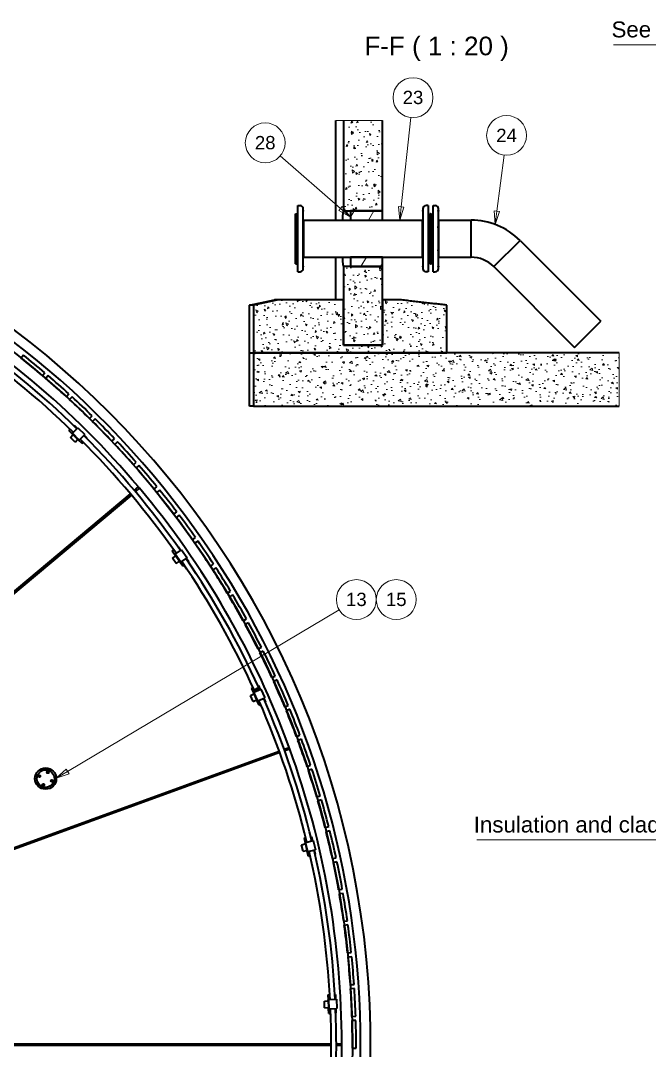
# Model space of a CAD drawing. Header units: millimetres. Extents: x 0 to 42050, y 0 to 29700.
# Drawn here: x 15531 to 21443, y 9513 to 19199 of the extents above; entities that cross this region are included whole.
import ezdxf

# ---------------------------------------------------------------- set-up
doc = ezdxf.new("R2010")
doc.units = ezdxf.units.MM
doc.header["$LTSCALE"] = 50
for name, color, linetype, lineweight in [('Hatch', 7, 'Continuous', 18), ('Symbol', 7, 'Continuous', 18), ('Visible', 7, 'Continuous', 35), ('Visible Narrow', 7, 'Continuous', 18)]:
    doc.layers.add(name, color=color, linetype=linetype, lineweight=lineweight)
doc.styles.add('Label Text', font='arial.ttf')
doc.styles.add('Note Text', font='arial.ttf')
doc.styles.add('Title', font='arial.ttf')
doc.dimstyles.new('Default - Method 2a$7', dxfattribs={"dimscale": 50, "dimtxt": 3, "dimasz": 2.5, "dimexe": 3, "dimexo": 0.5, "dimgap": 0.7, "dimtad": 0, "dimtoh": 1, "dimdec": 1, "dimrnd": 1e-08, "dimtxsty": 'Title', "dimcen": 0.09, "dimdle": 10, "dimclrd": 256, "dimclre": 256, "dimclrt": 7, "dimazin": 2, "dimtfac": 0.833333, "dimtdec": 1, "dimtmove": 0, "dimatfit": 3, "dimfxl": 1, "dimtolj": 1, "dimlwd": -1, "dimlwe": -1, "dimarcsym": 0})
pattern_1 = [(95, (0, 0), (148.4579, 124.5709), [20.1873, -222.0602]), (40, (0, 0), (-169.5711, 116.7547), [16.1498, -177.6481]), (145.45144, (12.37, 10.38), (-21.1133, 241.3256), [17.1566, -188.7221]), (91.1842, (-38.07, 38.07), (234.6283, 171.6226), [30.281, -333.0903]), (141.6356, (-18.5, 52.37), (-7.5097, 363.2936), [25.735, -283.0833]), (36.1842, (-38.07, 38.07), (-7.5097, 363.2936), [24.2247, -266.4722]), (66, (-9.52, 47.58), (190.23735, 36.9784), [20.1873, -222.0602]), (11, (-9.52, 47.58), (-91.7064, 184.3257), [16.1498, -177.6481]), (116.45144, (6.34, 50.66), (98.5309, 221.304), [17.1566, -188.7221]), (82.5, (0, 0), (-61.04452, 65.67324), [0, -175.49482, 0, -180.33977, 0, -178.32105]), (52.5, (0, 0), (-24.99804, 125.1368), [0, -102.8206, 0, -171.45737, 0, -67.96387]), (12.5, (-42.44, -42.44), (105.89395, 97.30832), [0, -67.29096, 0, -209.9478, 0, -278.5846]), (2.5, (-61.48, -61.48), (91.9437, 130.04915), [0, -87.47825, 0, -139.4269, 0, -197.8354])]
pattern_2 = [(60, (0, 0), (-137.4815, 79.3751), [])]

# ---------------------------------------------------------------- blocks, each defined once
blk = doc.blocks.new('Balloon15')
at = {"layer": 'Symbol'}
for p, q in [((370.78, 348.63), (359.44, 358.53)), ((371.11, 349.01), (370.45, 348.26)), ((372.66, 346.99), (371.11, 349.01)), ((370.45, 348.26), (372.66, 346.99)), ((370.78, 348.63), (372.66, 346.99))]:
    blk.add_line(p, q, dxfattribs=at)
at = {"layer": 'Symbol', "flags": 128}
blk.add_lwpolyline([(370.45, 348.26), (372.66, 346.99), (371.11, 349.01), (370.45, 348.26)], dxfattribs=at)
at = {"layer": 'Symbol'}
blk.add_circle((356.61, 360.99), 3.75, dxfattribs=at)
blk.add_solid([(370.45, 348.26), (372.66, 346.99), (371.11, 349.01), (370.45, 348.26)], dxfattribs=at)
at = {"layer": 'Symbol', "insert": (356.61, 361.01), "char_height": 2.5, "attachment_point": 5, "style": 'Note Text'}
blk.add_mtext('28', dxfattribs=at)
blk = doc.blocks.new('Balloon16')
at = {"layer": 'Symbol'}
for p, q in [((382.2, 348.94), (384, 365.77)), ((381.7, 348.99), (381.93, 346.45)), ((382.69, 348.89), (381.7, 348.99)), ((382.2, 348.94), (381.93, 346.45)), ((381.93, 346.45), (382.69, 348.89))]:
    blk.add_line(p, q, dxfattribs=at)
at = {"layer": 'Symbol', "flags": 128}
blk.add_lwpolyline([(381.7, 348.99), (381.93, 346.45), (382.69, 348.89), (381.7, 348.99)], dxfattribs=at)
at = {"layer": 'Symbol'}
blk.add_circle((384.4, 369.49), 3.75, dxfattribs=at)
blk.add_solid([(381.7, 348.99), (381.93, 346.45), (382.69, 348.89), (381.7, 348.99)], dxfattribs=at)
at = {"layer": 'Symbol', "insert": (384.4, 369.51), "char_height": 2.5, "attachment_point": 5, "style": 'Note Text'}
blk.add_mtext('23', dxfattribs=at)
blk = doc.blocks.new('Balloon17')
at = {"layer": 'Symbol'}
for p, q in [((400.19, 348.11), (401.52, 358.68)), ((399.69, 348.17), (399.87, 345.63)), ((400.68, 348.05), (399.69, 348.17)), ((400.19, 348.11), (399.87, 345.63)), ((399.87, 345.63), (400.68, 348.05))]:
    blk.add_line(p, q, dxfattribs=at)
at = {"layer": 'Symbol', "flags": 128}
blk.add_lwpolyline([(399.69, 348.17), (399.87, 345.63), (400.68, 348.05), (399.69, 348.17)], dxfattribs=at)
at = {"layer": 'Symbol'}
blk.add_circle((401.99, 362.39), 3.75, dxfattribs=at)
blk.add_solid([(399.69, 348.17), (399.87, 345.63), (400.68, 348.05), (399.69, 348.17)], dxfattribs=at)
at = {"layer": 'Symbol', "insert": (401.99, 362.39), "char_height": 2.5, "attachment_point": 5, "style": 'Note Text'}
blk.add_mtext('24', dxfattribs=at)
blk = doc.blocks.new('Balloon31')
at = {"layer": 'Symbol'}
for p, q in [((319.46, 242.73), (370.53, 273.15)), ((319.21, 243.16), (317.32, 241.45)), ((319.46, 242.73), (317.32, 241.45)), ((317.32, 241.45), (319.72, 242.3)), ((319.72, 242.3), (319.21, 243.16))]:
    blk.add_line(p, q, dxfattribs=at)
at = {"layer": 'Symbol', "flags": 128}
blk.add_lwpolyline([(319.21, 243.16), (317.32, 241.45), (319.72, 242.3), (319.21, 243.16)], dxfattribs=at)
at = {"layer": 'Symbol'}
for centre in [(373.75, 275.07), (381.25, 275.07)]:
    blk.add_circle(centre, 3.75, dxfattribs=at)
blk.add_solid([(319.21, 243.16), (317.32, 241.45), (319.72, 242.3), (319.21, 243.16)], dxfattribs=at)
at = {"layer": 'Symbol', "char_height": 2.5, "attachment_point": 5, "style": 'Note Text'}
for s, insert in [('13', (373.75, 275.09)), ('15', (381.25, 275.09))]:
    blk.add_mtext(s, dxfattribs=dict(at, insert=insert))

msp = doc.modelspace()

# ---------------------------------------------------------------- hatches: boundary and pattern name
at = {"layer": 'Hatch'}
h = msp.add_hatch(dxfattribs=at)
h.set_pattern_fill('AR-CONC', color=256, scale=26.916384, angle=45, style=0)
h.set_pattern_definition(pattern_1)
h.paths.add_polyline_path([(18567.34, 18260.12), (18933.2, 18260.12), (18933.2, 17410.54), (18633.2, 17410.54), (18567.34, 17410.54)])
h = msp.add_hatch(dxfattribs=at)
h.set_pattern_fill('ANSI31', color=256, scale=1270, angle=14.999978, style=0)
h.set_pattern_definition(pattern_2)
h.paths.add_polyline_path([(18633.2, 17410.54), (18633.2, 17322.67), (18933.2, 17322.67), (18933.2, 17410.54)])
h = msp.add_hatch(dxfattribs=at)
h.set_pattern_fill('ANSI31', color=256, scale=1270, angle=14.999978, style=0)
h.set_pattern_definition(pattern_2)
h.paths.add_polyline_path([(18633.2, 16973.42), (18633.2, 16885.54), (18933.2, 16885.54), (18933.2, 16973.42)])
h = msp.add_hatch(dxfattribs=at)
h.set_pattern_fill('AR-CONC', color=256, scale=26.916384, angle=45, style=0)
h.set_pattern_definition(pattern_1)
h.paths.add_polyline_path([(18567.34, 16885.54), (18567.34, 16573.04), (18567.34, 16148.04), (18933.2, 16148.04), (18933.2, 16573.04), (18933.2, 16885.54), (18633.2, 16885.54)])
h = msp.add_hatch(dxfattribs=at)
h.set_pattern_fill('AR-CONC', color=256, scale=26.916384, angle=59.999978, style=0)
h.set_pattern_definition([(110, (0, 0), (111.158, 158.75), [20.1873, -222.0602]), (55, (0, 0), (-194.0114, 68.8882), [16.1498, -177.6481]), (160.4514, (9.26, 13.23), (-82.8534, 227.6382), [17.1566, -188.7221]), (106.1842, (-46.62, 26.92), (182.2145, 226.5009), [30.281, -333.0903]), (156.6356, (-31.44, 45.8), (-101.281, 348.971), [25.735, -283.0833]), (51.1841, (-46.62, 26.92), (-101.281, 348.971), [24.2247, -266.4722]), (81, (-21.5, 43.5), (174.1845, 84.9554), [20.1873, -222.0602]), (26, (-21.5, 43.5), (-136.2885, 154.3096), [16.1498, -177.6481]), (131.4514, (-7, 50.58), (37.896, 239.265), [17.1566, -188.7221]), (97.49998, (0, 0), (-75.96195, 47.63602), [0, -175.49482, 0, -180.33977, 0, -178.32105]), (67.49998, (0, 0), (-56.534, 114.40293), [0, -102.8206, 0, -171.45737, 0, -67.96387]), (27.49998, (-30.01, -51.98), (77.1005, 121.39996), [0, -67.29096, 0, -209.9478, 0, -278.5846]), (17.5, (-43.47, -75.29), (55.1516, 149.4146), [0, -87.47825, 0, -139.4269, 0, -197.8354])])
h.paths.add_polyline_path([(17720.7, 16073.04), (19536.71, 16073.04), (19536.71, 16523.04), (19098.3, 16573.04), (18933.2, 16573.04), (18933.2, 16148.04), (18567.34, 16148.04), (18567.34, 16573.04), (17953.87, 16573.04), (17720.7, 16523.04)])
h = msp.add_hatch(dxfattribs=at)
h.set_pattern_fill('AR-CONC', color=256, scale=26.916384, angle=120.000175, style=0)
h.set_pattern_definition([(170.0002, (0, 0), (-81.9031, 175.6404), [20.1873, -222.0602]), (115.0002, (0, 0), (-156.6642, -133.5753), [16.1498, -177.6481]), (220.4516, (-6.83, 14.64), (-238.5673, 42.0651), [17.1566, -188.7221]), (166.1844, (-46.62, -26.92), (-105.0492, 271.0524), [30.281, -333.0903]), (216.6358, (-55.37, -4.33), (-352.8586, 86.7724), [25.735, -283.0833]), (111.1843, (-46.62, -26.92), (-352.8586, 86.7724), [24.2247, -266.4722]), (141.0002, (-48.42, 3.12), (13.5181, 193.3259), [20.1873, -222.0602]), (86.0002, (-48.42, 3.12), (-201.7802, -40.8752), [16.1498, -177.6481]), (191.4516, (-47.3, 19.23), (-188.2621, 152.4507), [17.1566, -188.7221]), (157.50018, (0, 0), (-79.23483, -41.96724), [0, -175.49482, 0, -180.33977, 0, -178.32105]), (127.50018, (0, 0), (-127.34287, 8.24115), [0, -102.8206, 0, -171.45737, 0, -67.96387]), (87.50018, (30.01, -51.98), (-66.58564, 127.47074), [0, -67.29096, 0, -209.9478, 0, -278.5846]), (77.5002, (43.47, -75.29), (-101.82143, 122.46965), [0, -87.47825, 0, -139.4269, 0, -197.8354])])
h.paths.add_polyline_path([(21158.96, 16073.04), (21158.96, 15573.04), (17720.7, 15573.04), (17720.7, 16073.04), (19536.71, 16073.04)])

# ---------------------------------------------------------------- linework, layer by layer
at = {"layer": 'Visible', "color": 9, "true_color": 0xc0c0c0}
for p, q in [((18495.7, 17322.67), (18495.7, 18260.12)), ((18567.34, 18260.12), (18567.34, 17410.54)), ((18933.2, 17410.54), (18933.2, 18260.12)), ((18567.34, 17410.54), (18933.2, 17410.54)), ((18495.7, 16573.04), (18495.7, 16973.42)), ((18567.34, 16885.54), (18567.34, 16148.04)), ((18933.2, 16885.54), (18567.34, 16885.54)), ((18933.2, 16148.04), (18933.2, 16885.54)), ((17683.56, 16523.04), (17916.31, 16573.04)), ((17953.87, 16573.04), (17916.31, 16573.04)), ((18567.34, 16573.04), (17953.87, 16573.04)), ((18567.34, 16148.04), (18567.34, 16573.04)), ((19098.3, 16573.04), (18933.2, 16573.04)), ((18933.2, 16573.04), (18933.2, 16148.04)), ((17683.56, 16073.04), (17683.56, 16523.04)), ((17720.7, 16523.04), (17683.56, 16523.04)), ((17720.7, 16523.04), (17720.7, 16073.04)), ((19536.71, 16073.04), (19536.71, 16523.04)), ((18933.2, 16148.04), (18567.34, 16148.04)), ((18567.34, 16148.04), (18933.2, 16148.04)), ((17683.56, 16073.04), (17720.7, 16073.04)), ((17683.56, 16073.04), (17720.7, 16073.04)), ((17683.56, 15573.04), (17683.56, 16073.04)), ((17720.7, 16073.04), (19536.71, 16073.04)), ((21158.96, 16073.04), (17720.7, 16073.04)), ((17720.7, 16073.04), (17720.7, 15573.04)), ((17720.7, 15573.04), (17683.56, 15573.04)), ((17720.7, 15573.04), (21158.96, 15573.04))]:
    msp.add_line(p, q, dxfattribs=at)
at = {"layer": 'Visible'}
for p, q in [((18138.2, 16835.54), (18138.2, 17460.54)), ((18138.2, 17460.54), (18158.2, 17460.54)), ((19363.2, 17460.54), (19343.2, 17460.54)), ((19363.2, 17460.54), (19363.2, 16835.54)), ((19408.2, 16835.54), (19408.2, 17460.54)), ((19408.2, 17460.54), (19428.2, 17460.54)), ((18115.7, 16913.04), (18115.7, 17383.04)), ((18115.7, 17383.04), (18123.2, 17383.04)), ((18123.2, 16913.04), (18123.2, 17383.04)), ((18188.2, 17412.42), (18188.2, 17430.54)), ((18188.2, 17412.42), (18188.2, 17405.38)), ((18188.2, 17264.59), (18188.2, 17405.38)), ((18633.2, 17410.54), (18633.2, 17322.67)), ((18933.2, 17410.54), (18633.2, 17410.54)), ((18933.2, 17322.67), (18933.2, 17410.54)), ((19313.2, 17430.54), (19313.2, 17412.42)), ((19313.2, 17405.38), (19313.2, 17412.42)), ((19313.2, 17405.38), (19313.2, 17264.59)), ((19378.2, 17383.04), (19378.2, 16913.04)), ((19385.7, 17383.04), (19378.2, 17383.04)), ((19385.7, 17383.04), (19385.7, 16913.04)), ((19385.7, 16913.04), (19385.7, 17383.04)), ((19385.7, 17383.04), (19393.2, 17383.04)), ((19393.2, 16913.04), (19393.2, 17383.04)), ((19458.2, 17412.42), (19458.2, 17430.54)), ((19458.2, 17412.42), (19458.2, 17405.38)), ((19458.2, 17264.59), (19458.2, 17405.38)), ((18188.2, 17322.67), (18193.2, 17322.67)), ((18188.2, 17264.59), (18188.2, 17247.6)), ((18188.2, 17048.48), (18188.2, 17247.6)), ((18193.2, 16973.42), (18193.2, 17322.67)), ((18193.2, 17322.67), (19308.2, 17322.67)), ((18193.2, 16973.42), (18193.2, 17322.67)), ((18633.2, 17322.67), (18933.2, 17322.67)), ((19308.2, 16973.42), (19308.2, 17322.67)), ((19308.2, 17322.67), (19308.2, 16973.42)), ((19313.2, 17322.67), (19308.2, 17322.67)), ((19313.2, 17247.6), (19313.2, 17264.59)), ((19313.2, 17247.6), (19313.2, 17048.48)), ((19458.2, 17322.67), (19463.2, 17322.67)), ((19458.2, 17264.59), (19458.2, 17247.6)), ((19458.2, 17048.48), (19458.2, 17247.6)), ((19463.2, 16973.42), (19463.2, 17322.67)), ((19463.2, 16973.42), (19463.2, 17322.67)), ((19463.2, 17322.67), (19765.93, 17322.67)), ((19765.93, 16973.42), (19765.93, 17322.67)), ((19765.93, 16973.42), (19765.93, 17322.67)), ((18188.2, 17048.48), (18188.2, 17031.5)), ((19313.2, 17031.5), (19313.2, 17048.48)), ((19458.2, 17048.48), (19458.2, 17031.5)), ((19979.21, 16885.07), (20226.17, 17132.03)), ((19979.21, 16885.07), (20226.17, 17132.03)), ((20226.17, 17132.03), (20986.68, 16371.52)), ((18188.2, 16890.7), (18188.2, 17031.5)), ((18188.2, 16973.42), (18193.2, 16973.42)), ((18193.2, 16973.42), (19308.2, 16973.42)), ((18633.2, 16973.42), (18633.2, 16885.54)), ((18933.2, 16973.42), (18633.2, 16973.42)), ((18933.2, 16885.54), (18933.2, 16973.42)), ((19313.2, 16973.42), (19308.2, 16973.42)), ((19313.2, 17031.5), (19313.2, 16890.7)), ((19458.2, 16890.7), (19458.2, 17031.5)), ((19458.2, 16973.42), (19463.2, 16973.42)), ((19463.2, 16973.42), (19765.93, 16973.42)), ((18115.7, 16913.04), (18123.2, 16913.04)), ((18188.2, 16890.7), (18188.2, 16883.67)), ((18188.2, 16865.54), (18188.2, 16883.67)), ((18633.2, 16885.54), (18933.2, 16885.54)), ((19313.2, 16883.67), (19313.2, 16890.7)), ((19313.2, 16883.67), (19313.2, 16865.54)), ((19385.7, 16913.04), (19378.2, 16913.04)), ((19385.7, 16913.04), (19393.2, 16913.04)), ((19458.2, 16890.7), (19458.2, 16883.67)), ((19458.2, 16865.54), (19458.2, 16883.67)), ((19979.21, 16885.07), (20739.72, 16124.56)), ((18138.2, 16835.54), (18158.2, 16835.54)), ((19363.2, 16835.54), (19343.2, 16835.54)), ((19408.2, 16835.54), (19428.2, 16835.54)), ((20739.72, 16124.56), (20986.68, 16371.52)), ((15557.18, 16052.49), (15535.46, 16025.05)), ((15736.09, 15860.27), (15758.79, 15886.91)), ((15789.23, 15860.97), (15766.53, 15834.33)), ((15961.04, 15662.37), (15984.7, 15688.17)), ((16014.18, 15661.14), (15990.53, 15635.34)), ((16178.67, 15456.44), (16203.24, 15481.36)), ((16231.73, 15453.28), (16207.15, 15428.35)), ((15984.93, 15343.58), (15996.79, 15355.59)), ((15984.93, 15343.58), (16018.36, 15310.55)), ((16018.32, 15317.62), (16069.63, 15369.54)), ((16082.34, 15254.36), (16018.32, 15317.62)), ((16021.88, 15314.1), (16018.36, 15310.55)), ((16024.76, 15304.22), (16018.36, 15310.55)), ((16024.01, 15311.99), (16022.6, 15310.57)), ((16026.87, 15306.36), (16022.6, 15310.57)), ((16024.76, 15304.22), (16022.66, 15302.09)), ((16024.76, 15304.22), (16068.87, 15260.64)), ((16070.97, 15262.78), (16026.87, 15306.36)), ((16030.75, 15389.95), (16034.13, 15393.37)), ((16034.13, 15393.37), (16063.3, 15364.56)), ((16064.01, 15363.85), (16063.3, 15364.56)), ((16069.63, 15369.54), (16133.65, 15306.29)), ((16082.34, 15254.36), (16133.65, 15306.29)), ((15998.76, 15277.9), (16022.66, 15302.09)), ((16042.86, 15234.32), (15998.76, 15277.9)), ((16042.86, 15234.32), (16066.76, 15258.51)), ((16066.76, 15258.51), (16068.87, 15260.64)), ((16068.87, 15260.64), (16075.27, 15254.32)), ((16070.97, 15262.78), (16075.24, 15258.56)), ((16076.65, 15259.98), (16075.24, 15258.56)), ((16078.78, 15257.87), (16075.27, 15254.32)), ((16108.7, 15221.28), (16075.27, 15254.32)), ((16108.7, 15221.28), (16120.56, 15233.29)), ((16128.74, 15299.89), (16128.03, 15300.6)), ((16157.9, 15271.08), (16128.74, 15299.89)), ((16154.51, 15267.65), (16157.9, 15271.08)), ((16388.67, 15242.74), (16414.14, 15266.75)), ((16441.58, 15237.65), (16416.11, 15213.64)), ((16590.78, 15021.55), (16617.1, 15044.63)), ((16643.46, 15014.55), (16617.15, 14991.48)), ((10725.99, 9851.75), (16562.49, 14749.15)), ((16572.77, 14736.9), (10736.27, 9839.49)), ((16599.49, 14780.2), (16638.44, 14812.89)), ((16648.73, 14800.63), (16609.77, 14767.94)), ((16784.72, 14793.18), (16811.86, 14815.28)), ((16837.11, 14784.26), (16809.98, 14762.16)), ((16499.25, 14696.09), (16508.19, 14682.7)), ((16970.24, 14557.91), (16998.16, 14579.01)), ((17022.28, 14547.1), (16994.35, 14525.99)), ((17147.09, 14316.06), (17175.76, 14336.13)), ((17010.4, 14248.12), (17014.36, 14250.87)), ((17014.36, 14250.87), (17037.69, 14217.15)), ((17198.7, 14303.36), (17170.03, 14283.29)), ((16956.8, 14211.03), (16970.68, 14220.64)), ((16956.8, 14211.03), (16983.54, 14172.38)), ((16958.24, 14143.93), (16986.2, 14163.28)), ((16993.52, 14092.95), (16958.24, 14143.93)), ((16987.65, 14175.23), (16983.54, 14172.38)), ((16988.66, 14164.98), (16983.54, 14172.38)), ((16984.81, 14179.34), (17044.84, 14220.88)), ((17036.02, 14105.33), (16984.81, 14179.34)), ((16988.66, 14164.98), (16986.2, 14163.28)), ((16989.36, 14172.76), (16987.72, 14171.62)), ((16991.13, 14166.69), (16987.72, 14171.62)), ((16988.66, 14164.98), (17023.94, 14114)), ((17026.41, 14115.71), (16991.13, 14166.69)), ((17036.02, 14105.33), (17096.05, 14146.87)), ((17038.26, 14216.33), (17037.69, 14217.15)), ((17044.84, 14220.88), (17096.05, 14146.87)), ((17090.04, 14141.5), (17089.47, 14142.32)), ((17113.37, 14107.78), (17090.04, 14141.5)), ((16993.52, 14092.95), (17021.48, 14112.29)), ((17021.48, 14112.29), (17023.94, 14114)), ((17023.94, 14114), (17029.07, 14106.6)), ((17026.41, 14115.71), (17029.83, 14110.77)), ((17033.18, 14109.44), (17029.07, 14106.6)), ((17055.81, 14067.95), (17029.07, 14106.6)), ((17031.47, 14111.91), (17029.83, 14110.77)), ((17055.81, 14067.95), (17069.69, 14077.56)), ((17109.41, 14105.04), (17113.37, 14107.78)), ((17315.05, 14067.94), (17344.43, 14086.96)), ((17366.16, 14053.38), (17336.78, 14034.36)), ((17473.88, 13813.89), (17503.94, 13831.83)), ((17524.44, 13797.49), (17494.39, 13779.55)), ((17623.39, 13554.25), (17654.07, 13571.08)), ((17673.32, 13536.02), (17642.63, 13519.18)), ((17763.37, 13289.34), (17794.64, 13305.05)), ((17812.6, 13269.31), (17781.33, 13253.6)), ((17893.64, 13019.53), (17925.46, 13034.09)), ((17942.11, 12997.72), (17910.28, 12983.16)), ((17702.42, 12918.27), (17717.84, 12925.14)), ((17702.42, 12918.27), (17721.56, 12875.34)), ((17724.09, 12881.94), (17790.77, 12911.67)), ((17726.94, 12905.23), (17770.9, 12925.25)), ((17729.84, 12898.88), (17773.81, 12918.86)), ((17730.26, 12906.74), (17730.15, 12905.61)), ((17733.15, 12900.38), (17732.23, 12901.04)), ((17767.58, 12923.73), (17748.92, 12915.24)), ((17770.48, 12917.36), (17751.82, 12908.87)), ((17761.96, 12944.81), (17766.36, 12946.77)), ((17766.36, 12946.77), (17783.05, 12909.32)), ((17767.58, 12923.73), (17767.58, 12923.74)), ((17767.58, 12923.73), (17768.52, 12923.07)), ((17770.48, 12917.36), (17770.59, 12918.5)), ((17770.48, 12917.35), (17770.48, 12917.36)), ((17783.46, 12908.41), (17783.05, 12909.32)), ((17790.77, 12911.67), (17827.41, 12829.46)), ((17691.43, 12852.06), (17722.48, 12865.9)), ((17716.67, 12795.43), (17691.43, 12852.06)), ((17716.67, 12795.43), (17747.73, 12809.27)), ((17726.13, 12877.38), (17721.56, 12875.34)), ((17725.22, 12867.12), (17721.56, 12875.34)), ((17725.22, 12867.12), (17722.48, 12865.9)), ((17760.73, 12799.74), (17724.09, 12881.94)), ((17725.22, 12867.12), (17750.47, 12810.49)), ((17727.35, 12874.64), (17725.52, 12873.82)), ((17727.96, 12868.34), (17725.52, 12873.82)), ((17753.21, 12811.71), (17727.96, 12868.34)), ((17747.73, 12809.27), (17750.47, 12810.49)), ((17750.47, 12810.49), (17754.13, 12802.27)), ((17753.21, 12811.71), (17755.65, 12806.23)), ((17758.7, 12804.31), (17754.13, 12802.27)), ((17773.27, 12759.34), (17754.13, 12802.27)), ((17757.48, 12807.05), (17755.65, 12806.23)), ((17760.73, 12799.74), (17827.41, 12829.46)), ((17820.51, 12825.29), (17820.1, 12826.21)), ((17837.2, 12787.84), (17820.51, 12825.29)), ((17832.8, 12785.88), (17837.2, 12787.84)), ((17773.27, 12759.34), (17788.68, 12766.22)), ((18014.02, 12745.16), (18046.36, 12758.56)), ((18061.67, 12721.61), (18029.34, 12708.21)), ((18124.37, 12466.61), (18157.17, 12478.82)), ((18171.13, 12441.34), (18138.33, 12429.12)), ((10803.38, 9723.25), (17962.91, 12329.11)), ((17968.38, 12314.07), (10808.85, 9708.22)), ((18008.3, 12345.63), (18056.08, 12363.02)), ((18061.55, 12347.99), (18013.77, 12330.59)), ((17842.02, 12285.11), (17847.16, 12269.95)), ((18224.52, 12184.23), (18257.74, 12195.25)), ((18270.34, 12157.28), (18237.12, 12146.26)), ((18314.36, 11898.4), (18347.96, 11908.2)), ((18359.16, 11869.8), (18325.57, 11860)), ((18393.76, 11609.49), (18427.69, 11618.07)), ((18437.49, 11579.29), (18403.56, 11570.71)), ((18173.03, 11446.87), (18206.11, 11454.73)), ((18187.37, 11386.55), (18173.03, 11446.87)), ((18196.08, 11509.9), (18212.51, 11513.81)), ((18196.08, 11509.9), (18206.95, 11464.18)), ((18209.03, 11455.42), (18206.11, 11454.73)), ((18211.81, 11465.33), (18206.95, 11464.18)), ((18209.03, 11455.42), (18206.95, 11464.18)), ((18209.03, 11455.42), (18223.36, 11395.1)), ((18212.51, 11462.41), (18210.56, 11461.95)), ((18211.95, 11456.12), (18210.56, 11461.95)), ((18210.66, 11470.2), (18281.68, 11487.07)), ((18231.46, 11382.64), (18210.66, 11470.2)), ((18226.28, 11395.79), (18211.95, 11456.12)), ((18259.5, 11524.97), (18264.19, 11526.09)), ((18264.19, 11526.09), (18273.67, 11486.2)), ((18273.9, 11485.23), (18273.67, 11486.2)), ((18281.68, 11487.07), (18302.49, 11399.51)), ((18187.37, 11386.55), (18220.44, 11394.41)), ((18220.44, 11394.41), (18223.36, 11395.1)), ((18223.36, 11395.1), (18225.44, 11386.34)), ((18230.31, 11387.5), (18225.44, 11386.34)), ((18236.31, 11340.62), (18225.44, 11386.34)), ((18226.28, 11395.79), (18227.67, 11389.96)), ((18229.62, 11390.42), (18227.67, 11389.96)), ((18231.46, 11382.64), (18302.49, 11399.51)), ((18236.31, 11340.62), (18252.73, 11344.52)), ((18294.94, 11396.69), (18294.7, 11397.66)), ((18304.41, 11356.8), (18294.94, 11396.69)), ((18299.73, 11355.69), (18304.41, 11356.8)), ((18462.61, 11317.9), (18496.84, 11325.24)), ((18505.22, 11286.13), (18471, 11278.79)), ((18520.84, 11023.99), (18555.3, 11030.09)), ((18562.27, 10990.7), (18527.8, 10984.6)), ((18568.35, 10728.17), (18603.01, 10733.01)), ((18608.54, 10693.39), (18573.88, 10688.55)), ((18605.09, 10430.82), (18639.9, 10434.39)), ((18643.99, 10394.6), (18609.17, 10391.02)), ((18631, 10132.32), (18665.93, 10134.63)), ((18668.57, 10094.72), (18633.64, 10092.41)), ((18386.43, 9976.85), (18420.39, 9978.45)), ((18389.36, 9914.92), (18386.43, 9976.85)), ((18423.39, 9978.59), (18420.39, 9978.45)), ((18420.74, 10034.53), (18437.6, 10035.33)), ((18420.74, 10034.53), (18422.96, 9987.58)), ((18427.96, 9987.82), (18422.96, 9987.58)), ((18423.39, 9978.59), (18422.96, 9987.58)), ((18423.39, 9978.59), (18426.32, 9916.66)), ((18428.1, 9984.82), (18426.1, 9984.73)), ((18426.38, 9978.74), (18426.1, 9984.73)), ((18429.31, 9916.81), (18426.38, 9978.74)), ((18427.72, 9992.82), (18500.64, 9996.26)), ((18431.97, 9902.92), (18427.72, 9992.82)), ((18485.85, 10037.61), (18490.66, 10037.84)), ((18490.66, 10037.84), (18492.6, 9996.89)), ((18492.65, 9995.89), (18492.6, 9996.89)), ((18500.64, 9996.26), (18504.89, 9906.37)), ((18389.36, 9914.92), (18423.32, 9916.52)), ((18423.32, 9916.52), (18426.32, 9916.66)), ((18426.32, 9916.66), (18426.74, 9907.67)), ((18431.74, 9907.91), (18426.74, 9907.67)), ((18428.96, 9860.73), (18426.74, 9907.67)), ((18429.31, 9916.81), (18429.6, 9910.81)), ((18431.59, 9910.91), (18429.6, 9910.81)), ((18431.97, 9902.92), (18504.89, 9906.37)), ((18496.95, 9904.99), (18496.9, 9905.99)), ((18498.88, 9864.03), (18496.95, 9904.99)), ((18428.96, 9860.73), (18445.82, 9861.52)), ((18494.07, 9863.81), (18498.88, 9864.03)), ((18646.07, 9833.09), (18681.05, 9834.13)), ((18682.24, 9794.14), (18647.25, 9793.1)), ((10832.16, 9576.04), (18451.17, 9576.04)), ((18451.17, 9560.04), (10832.16, 9560.04)), ((18336.94, 9576.04), (18337.99, 9560.04)), ((18499.47, 9576.04), (18550.32, 9576.04)), ((18550.32, 9560.04), (18499.47, 9560.04)), ((18650.25, 9533.5), (18685.25, 9533.27))]:
    msp.add_line(p, q, dxfattribs=at)
for centre, radius in [((10400.33, 9568.04), 8250), ((15765.8, 12070), 100), ((15765.8, 12070), 82.5), ((15787.17, 12128.73), 9), ((15787.17, 12128.73), 8.75), ((15707.07, 12091.38), 9), ((15707.07, 12091.38), 8.75), ((15744.42, 12011.27), 9), ((15744.42, 12011.27), 8.75), ((15824.53, 12048.62), 9), ((15824.53, 12048.62), 8.75)]:
    msp.add_circle(centre, radius, dxfattribs=at)
for centre, radius, start, end in [((10400.33, 9568.04), 8420, 189.63897, 187.108321), ((10400.33, 9568.04), 8326.9, 263.582685, 174.288022), ((18158.2, 17430.54), 30, 0, 90), ((19343.2, 17430.54), 30, 90, 180), ((19428.2, 17430.54), 30, 0, 90), ((18150.7, 17345.54), 27.5, 117.035692, 180), ((19350.7, 17345.54), 27.5, 0, 62.964308), ((19420.7, 17345.54), 27.5, 117.035692, 180), ((19765.93, 16671.79), 650.87, 45, 90), ((18150.7, 16950.54), 27.5, 180, 242.964308), ((19350.7, 16950.54), 27.5, 297.035692, 0), ((19420.7, 16950.54), 27.5, 180, 242.964308), ((19765.93, 16671.79), 301.62, 45, 90), ((18158.2, 16865.54), 30, 270, 0), ((19343.2, 16865.54), 30, 180, 270), ((19428.2, 16865.54), 30, 270, 0), ((10400.33, 9568.04), 8150, 40.056241, 59.943759), ((10400.33, 9568.04), 8050.85, 45.662696, 55.680727), ((10400.33, 9568.04), 8099.15, 45.660786, 55.682637), ((10400.33, 9568.04), 8250, 49.702321, 51.505448), ((10400.33, 9568.04), 8285, 49.701735, 51.506035), ((10400.33, 9568.04), 8250, 47.621396, 49.424523), ((10400.33, 9568.04), 8285, 47.62081, 49.42511), ((10400.33, 9568.04), 8250, 45.540472, 47.343598), ((10400.33, 9568.04), 8285, 45.539885, 47.344185), ((10400.33, 9568.04), 8250, 43.459547, 45.262674), ((10400.33, 9568.04), 8285, 43.45896, 45.26326), ((10400.33, 9568.04), 8050.85, 35.004155, 45.022186), ((10400.33, 9568.04), 8099.15, 35.002245, 45.024096), ((10400.33, 9568.04), 8250, 41.378622, 43.181749), ((10400.33, 9568.04), 8285, 41.378035, 43.182336), ((10400.33, 9568.04), 8285, 39.29711, 41.101411), ((10400.33, 9568.04), 8250, 39.297697, 41.100824), ((10400.33, 9568.04), 8150, 39.943759, 40.056241), ((10400.33, 9568.04), 8150, 20.056241, 39.943759), ((10400.33, 9568.04), 8250, 37.216772, 39.019899), ((10400.33, 9568.04), 8285, 37.216185, 39.020486), ((10400.33, 9568.04), 7870, 39.941758, 40.058242), ((10400.33, 9568.04), 8285, 35.135261, 36.939561), ((10400.33, 9568.04), 7695, 39.940433, 40.059567), ((10400.33, 9568.04), 8250, 35.135847, 36.938974), ((10400.33, 9568.04), 8250, 33.054923, 34.858049), ((10400.33, 9568.04), 8285, 33.054336, 34.858636), ((10400.33, 9568.04), 8050.85, 24.488702, 34.363645), ((10400.33, 9568.04), 8099.15, 24.488702, 34.365555), ((10400.33, 9568.04), 8285, 30.973411, 32.777711), ((10400.33, 9568.04), 8250, 30.973998, 32.777125), ((10400.33, 9568.04), 8250, 28.893073, 30.6962), ((10400.33, 9568.04), 8285, 28.892486, 30.696786), ((10400.33, 9568.04), 8250, 26.812148, 28.615275), ((10400.33, 9568.04), 8285, 26.811561, 28.615862), ((10400.33, 9568.04), 8250, 24.731223, 26.53435), ((10400.33, 9568.04), 8285, 24.730636, 26.534937), ((10400.33, 9568.04), 8250, 22.650298, 24.453425), ((10400.33, 9568.04), 8285, 22.649711, 24.454012), ((10400.33, 9568.04), 8050.85, 24.345614, 24.439034), ((17735.13, 12905.12), 5, 174.344149, 234.583588), ((17765.62, 12918.99), 5, 354.344149, 54.583588), ((10400.33, 9568.04), 8099.15, 24.343704, 24.439034), ((10400.33, 9568.04), 8050.85, 13.687073, 23.705105), ((10400.33, 9568.04), 8099.15, 13.685163, 23.707014), ((10400.33, 9568.04), 8250, 20.569373, 22.3725), ((10400.33, 9568.04), 8285, 20.568787, 22.373087), ((10400.33, 9568.04), 8250, 18.488449, 20.291575), ((10400.33, 9568.04), 8285, 18.487862, 20.292162), ((10400.33, 9568.04), 8150, 19.943759, 20.056241), ((10400.33, 9568.04), 8150, 0.056241, 19.943759), ((10400.33, 9568.04), 7695, 19.940433, 20.059567), ((10400.33, 9568.04), 7870, 19.941758, 20.058242), ((15793.16, 12145.18), 7, 358.600841, 141.399159), ((10400.33, 9568.04), 8250, 16.407524, 18.210651), ((10400.33, 9568.04), 8285, 16.406937, 18.211237), ((15690.62, 12097.36), 7, 88.600841, 231.399159), ((15840.97, 12042.64), 7, 268.600841, 51.399159), ((15738.44, 11994.83), 7, 178.600841, 321.399159), ((10400.33, 9568.04), 8250, 14.326599, 16.129726), ((10400.33, 9568.04), 8285, 14.326012, 16.130312), ((10400.33, 9568.04), 8250, 12.245674, 14.048801), ((10400.33, 9568.04), 8285, 12.245087, 14.049388), ((10400.33, 9568.04), 8050.85, 3.028532, 13.046564), ((10400.33, 9568.04), 8099.15, 3.026622, 13.048474), ((10400.33, 9568.04), 8250, 10.164749, 11.967876), ((10400.33, 9568.04), 8285, 10.164162, 11.968463), ((10400.33, 9568.04), 8250, 8.083824, 9.886951), ((10400.33, 9568.04), 8285, 8.083237, 9.887538), ((10400.33, 9568.04), 8250, 6.002899, 7.806026), ((10400.33, 9568.04), 8285, 6.002313, 7.806613), ((10400.33, 9568.04), 8250, 3.921975, 5.725101), ((10400.33, 9568.04), 8285, 3.921388, 5.725688), ((10400.33, 9568.04), 8250, 1.84105, 3.644177), ((10400.33, 9568.04), 8285, 1.840463, 3.644763), ((10400.33, 9568.04), 8050.85, 352.369991, 2.388023), ((10400.33, 9568.04), 8099.15, 352.368082, 2.389933), ((10400.33, 9568.04), 8250, 359.760125, 1.563252), ((10400.33, 9568.04), 8285, 359.759538, 1.563838), ((10400.33, 9568.04), 8150, 340.056241, 359.943759), ((10400.33, 9568.04), 7695, 359.940433, 0.059567), ((10400.33, 9568.04), 7870, 359.941758, 0.058242), ((10400.33, 9568.04), 8150, 359.943759, 0.056241)]:
    msp.add_arc(centre, radius, start, end, dxfattribs=at)
at = {"layer": 'Visible', "color": 9, "true_color": 0xc0c0c0}
for start_param, end_param in [(0, 0.8429837), (2.298609, 3.1415927)]:
    msp.add_ellipse((18567.34, 17148.04), major_axis=(0, 262.5), ratio=0.0573097, start_param=start_param, end_param=end_param, dxfattribs=at)
at = {"layer": 'Visible'}
for points, knots in [([(18188.2, 17405.38), (18188.2, 17405.42), (18188.2, 17405.46), (18188.2, 17407.27), (18188.16, 17408.76), (18188.13, 17410.98), (18188.15, 17411.73), (18188.18, 17412.38), (18188.2, 17412.48), (18188.2, 17412.42)], [-2.35538518, -2.35538518, -2.35538518, -2.35538518, -2.34888191, -2.34888191, -2.04388778, -2.04388778, -1.75433311, -1.75433311, -1.56067003, -1.56067003, -1.56067003, -1.56067003]), ([(19313.2, 17412.42), (19313.2, 17412.42), (19313.2, 17412.42), (19313.2, 17412.51), (19313.24, 17412.18), (19313.26, 17410.79), (19313.25, 17409.76), (19313.22, 17407.53), (19313.2, 17406.51), (19313.2, 17405.38)], [-2.3553859, -2.3553859, -2.3553859, -2.3553859, -2.34903119, -2.34903119, -2.04397145, -2.04397145, -1.75435964, -1.75435964, -1.56067004, -1.56067004, -1.56067004, -1.56067004]), ([(19458.2, 17405.38), (19458.2, 17405.42), (19458.2, 17405.46), (19458.2, 17407.27), (19458.16, 17408.76), (19458.13, 17410.98), (19458.15, 17411.73), (19458.18, 17412.38), (19458.2, 17412.48), (19458.2, 17412.42)], [-2.3553859, -2.3553859, -2.3553859, -2.3553859, -2.34903119, -2.34903119, -2.04397145, -2.04397145, -1.75435964, -1.75435964, -1.56067004, -1.56067004, -1.56067004, -1.56067004]), ([(18188.2, 17247.6), (18188.2, 17247.65), (18188.2, 17247.7), (18188.2, 17250.18), (18188.16, 17252.61), (18188.13, 17257.15), (18188.15, 17259.23), (18188.18, 17262.38), (18188.2, 17263.54), (18188.2, 17264.59)], [-2.3553859, -2.3553859, -2.3553859, -2.3553859, -2.34903119, -2.34903119, -2.04397145, -2.04397145, -1.75435964, -1.75435964, -1.56067004, -1.56067004, -1.56067004, -1.56067004]), ([(19313.2, 17264.59), (19313.2, 17264.55), (19313.2, 17264.52), (19313.2, 17262.82), (19313.24, 17260.88), (19313.26, 17256.68), (19313.25, 17254.48), (19313.22, 17250.68), (19313.2, 17249.14), (19313.2, 17247.6)], [-2.35538518, -2.35538518, -2.35538518, -2.35538518, -2.34888191, -2.34888191, -2.04388778, -2.04388778, -1.75433311, -1.75433311, -1.56067003, -1.56067003, -1.56067003, -1.56067003]), ([(19458.2, 17247.6), (19458.2, 17247.65), (19458.2, 17247.71), (19458.2, 17250.19), (19458.16, 17252.61), (19458.13, 17257.15), (19458.15, 17259.24), (19458.18, 17262.38), (19458.2, 17263.54), (19458.2, 17264.59)], [-2.35538518, -2.35538518, -2.35538518, -2.35538518, -2.34888191, -2.34888191, -2.04388778, -2.04388778, -1.75433311, -1.75433311, -1.56067003, -1.56067003, -1.56067003, -1.56067003]), ([(18188.2, 17031.5), (18188.2, 17031.54), (18188.2, 17031.57), (18188.2, 17033.27), (18188.16, 17035.21), (18188.13, 17039.41), (18188.15, 17041.61), (18188.18, 17045.41), (18188.2, 17046.95), (18188.2, 17048.48)], [-2.35538518, -2.35538518, -2.35538518, -2.35538518, -2.34888191, -2.34888191, -2.04388778, -2.04388778, -1.75433311, -1.75433311, -1.56067003, -1.56067003, -1.56067003, -1.56067003]), ([(19313.2, 17048.48), (19313.2, 17048.43), (19313.2, 17048.38), (19313.2, 17045.9), (19313.24, 17043.48), (19313.26, 17038.94), (19313.25, 17036.85), (19313.22, 17033.7), (19313.2, 17032.54), (19313.2, 17031.5)], [-2.3553859, -2.3553859, -2.3553859, -2.3553859, -2.34903119, -2.34903119, -2.04397145, -2.04397145, -1.75435964, -1.75435964, -1.56067004, -1.56067004, -1.56067004, -1.56067004]), ([(19458.2, 17031.5), (19458.2, 17031.54), (19458.2, 17031.57), (19458.2, 17033.26), (19458.16, 17035.21), (19458.13, 17039.4), (19458.15, 17041.61), (19458.18, 17045.41), (19458.2, 17046.95), (19458.2, 17048.48)], [-2.3553859, -2.3553859, -2.3553859, -2.3553859, -2.34903119, -2.34903119, -2.04397145, -2.04397145, -1.75435964, -1.75435964, -1.56067004, -1.56067004, -1.56067004, -1.56067004]), ([(18188.2, 16883.67), (18188.2, 16883.63), (18188.19, 16883.65), (18188.16, 16883.95), (18188.13, 16884.74), (18188.16, 16887.22), (18188.2, 16888.8), (18188.2, 16890.7)], [-3.61969905, -3.61969905, -3.61969905, -3.61969905, -3.48259137, -3.48259137, -3.04174028, -3.04174028, -2.64266854, -2.64266854, -2.64266854, -2.64266854]), ([(19313.2, 16890.7), (19313.2, 16890.66), (19313.2, 16890.63), (19313.2, 16888.81), (19313.24, 16887.33), (19313.26, 16885.11), (19313.25, 16884.36), (19313.22, 16883.7), (19313.2, 16883.61), (19313.2, 16883.67)], [-2.35538518, -2.35538518, -2.35538518, -2.35538518, -2.34888191, -2.34888191, -2.04388778, -2.04388778, -1.75433311, -1.75433311, -1.56067003, -1.56067003, -1.56067003, -1.56067003]), ([(19458.2, 16883.67), (19458.2, 16883.67), (19458.2, 16883.66), (19458.2, 16883.58), (19458.16, 16883.9), (19458.13, 16885.3), (19458.15, 16886.33), (19458.18, 16888.55), (19458.2, 16889.57), (19458.2, 16890.7)], [-2.35538518, -2.35538518, -2.35538518, -2.35538518, -2.34888191, -2.34888191, -2.04388778, -2.04388778, -1.75433311, -1.75433311, -1.56067003, -1.56067003, -1.56067003, -1.56067003])]:
    msp.add_open_spline(points, degree=3, knots=knots, dxfattribs=at)
at = {"layer": 'Visible', "color": 9, "true_color": 0xc0c0c0}
for points, weights in [([(17953.87, 16573.04), (17837.94, 16548.18), (17720.7, 16523.04)], [1, 1.0000155145, 1]), ([(19536.71, 16523.04), (19319.97, 16547.76), (19098.3, 16573.04)], [1, 1.0000634739, 1])]:
    msp.add_rational_spline(points, weights, degree=2, dxfattribs=at)
at = {"layer": 'Visible Narrow', "color": 9, "true_color": 0xc0c0c0}
for p, q in [((18495.7, 18260.12), (18567.34, 18260.12)), ((18567.34, 18260.12), (18933.2, 18260.12)), ((21158.96, 16073.04), (21158.96, 15573.04))]:
    msp.add_line(p, q, dxfattribs=at)

# ---------------------------------------------------------------- block references
at = {"layer": 'Symbol', "xscale": 50, "yscale": 50, "zscale": 50}
for name in ['Balloon16', 'Balloon17', 'Balloon15', 'Balloon31']:
    msp.add_blockref(name, (0, 0), dxfattribs=at)

# ---------------------------------------------------------------- texts
at = {"layer": 'Symbol', "color": 7, "char_height": 150, "attachment_point": 9, "style": 'Title'}
for s, insert, width in [('\\fArial|b0|i0;See details on dwg. 0000-201-003', (24278.12, 18996.04), 3191.273), ('\\fArial|b0|i0;Insulation and cladding on site', (22610.19, 11517.59), 2818.5596)]:
    msp.add_mtext(s, dxfattribs=dict(at, insert=insert, width=width))
at = {"layer": 'Symbol', "insert": (18762.9, 18820.58), "char_height": 175, "attachment_point": 7, "style": 'Label Text'}
msp.add_mtext('F-F ( 1 : 20 )', dxfattribs=at)

# ---------------------------------------------------------------- leaders
at = {"layer": 'Symbol', "annotation_type": 0, "has_hookline": 1, "hookline_direction": 1}
for points, text_width in [([(24783.94, 18234.53), (24403.12, 18971.04), (24278.12, 18971.04)], 3173.23), ([(23222.67, 11154.62), (22735.19, 11492.59), (22610.19, 11492.59)], 2791.06)]:
    msp.add_leader(points, dimstyle='Default - Method 2a$7', override={"dimgap": 0, "dimtad": 1}, dxfattribs=dict(at, text_width=text_width))

doc.saveas('drawing.dxf')
